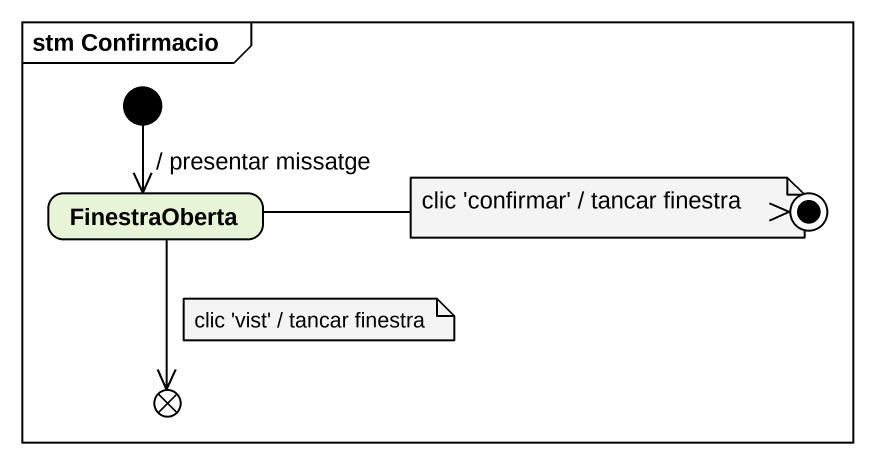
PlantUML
@startuml
mainframe stm Confirmacio
hide empty description
state FinestraOberta
state exit1 <<choice>>
[*] --> FinestraOberta : / presentar missatge
FinestraOberta --> exit1
FinestraOberta -right-> [*]
note as N1
  clic 'confirmar' / tancar finestra
end note
note as N2
  clic 'vist' / tancar finestra
end note
@enduml
